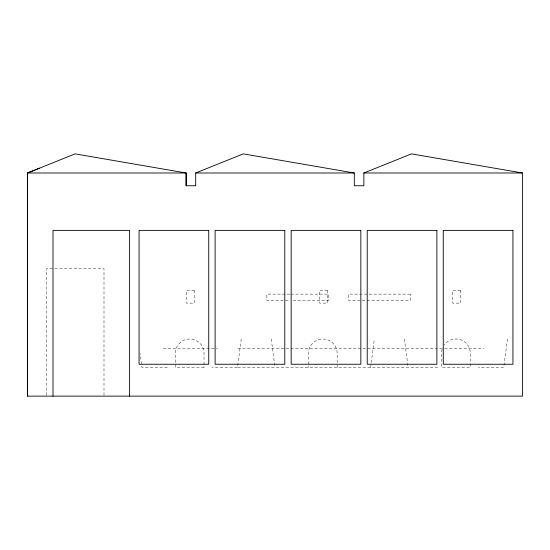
<?xml version="1.0" encoding="UTF-8"?>
<svg xmlns="http://www.w3.org/2000/svg" width="550" height="550" viewBox="0 0 550 550"><rect width="100%" height="100%" fill="white"/><g stroke="black" fill="none" stroke-linecap="round" stroke-linejoin="round"><path stroke-width="0.41" stroke-dasharray="2.75 2.06" d="M241.244 338.999L237.504 367.441L212.004 367.441M370.624 367.441L374.371 338.999M507.492 338.999L503.752 367.441L478.252 367.441M290.015 294.126L266.853 294.126L266.853 300.499L290.015 300.499M290.868 294.126L328.611 294.126L328.611 300.499L290.868 300.499M163.322 348.315L217.415 348.315M237.813 348.315L483.663 348.315M167.379 367.441L141.873 367.441L140.002 353.217M237.813 367.441L439.691 367.441M404.381 338.999L408.127 367.441M271.253 338.999L275 367.441M337.157 367.441L337.157 353.217A14.341 14.224 0 0 0 322.816 338.999A14.341 14.224 0 0 0 308.468 353.217L308.468 367.441M103.998 395.271L103.998 268.627L46.626 268.627L46.626 396.124M442.159 349.271A14.341 14.224 0 0 0 441.595 353.217L441.595 367.441L470.284 367.441L470.284 353.217A14.341 14.224 0 0 0 444.242 344.981M194.384 290.366L186.498 290.366L186.498 303.119L194.384 303.119L194.384 290.366M327.504 290.366L319.626 290.366L319.626 303.119L327.504 303.119L327.504 290.366M460.632 290.366L452.753 290.366L452.753 303.119L460.632 303.119L460.632 290.366M410.341 294.126L348.583 294.126L348.583 300.499L410.341 300.499L410.341 294.126M204.029 367.441L175.347 367.441L175.347 353.217A14.341 14.224 0 0 1 189.688 338.999A14.341 14.224 0 0 1 204.029 353.217L204.029 367.441"/><path stroke-width="0.82" d="M27.5 396.124L27.5 172.996L75.102 153.876L186.134 172.996L186.134 185.749L195.697 185.749L195.697 172.996L243.279 153.876L354.303 172.996L354.303 185.749L363.866 185.749L363.866 172.996L411.455 153.876L522.493 172.996L522.5 396.124L27.5 396.124L27.521 172.996L39.414 168.218M186.134 185.749L186.134 172.996L27.5 172.996M195.697 172.996L354.303 172.996M363.866 172.996L522.493 172.996M129.504 396.124L129.504 230.374L52.999 230.374L52.999 396.124M208.739 230.374L139.061 230.374L139.061 364.251L208.739 364.251L208.739 230.374M284.79 230.374L215.112 230.374L215.112 364.251L284.79 364.251L284.79 230.374M360.841 230.374L291.163 230.374L291.163 364.251L360.841 364.251L360.841 230.374M436.886 230.374L367.214 230.374L367.214 364.251L436.886 364.251L436.886 230.374M512.937 230.374L443.266 230.374L443.266 364.251L512.937 364.251L512.937 230.374"/></g></svg>
